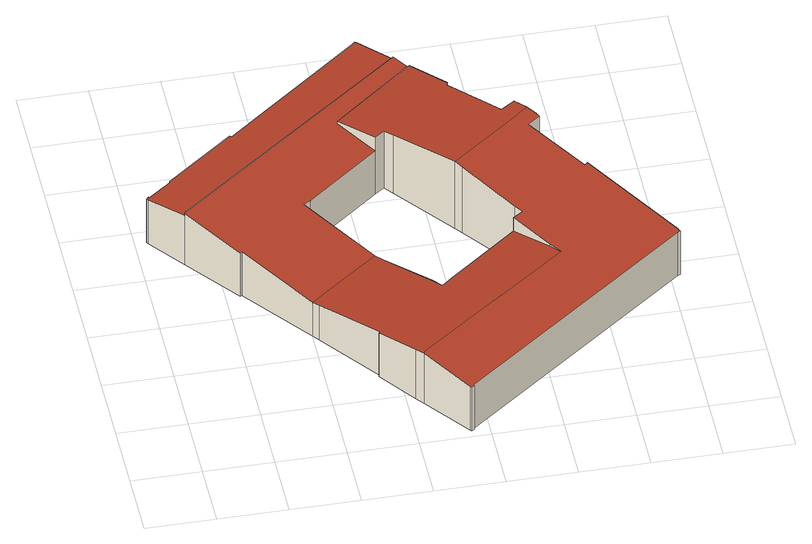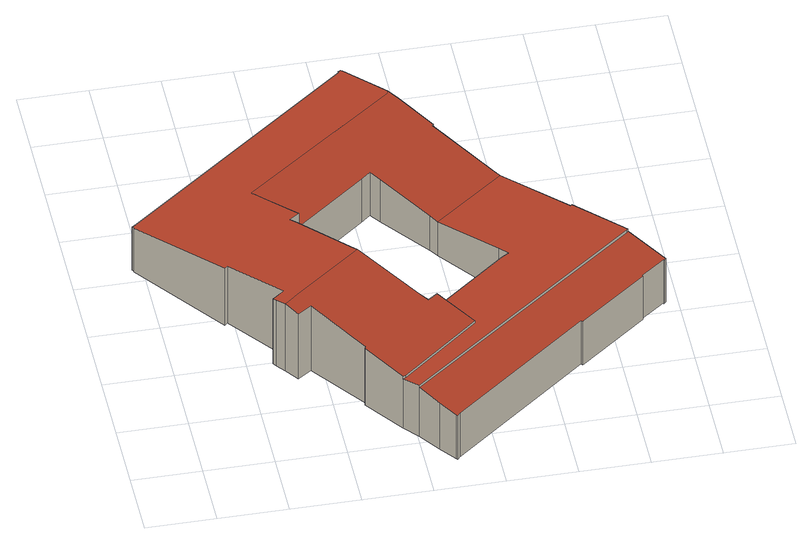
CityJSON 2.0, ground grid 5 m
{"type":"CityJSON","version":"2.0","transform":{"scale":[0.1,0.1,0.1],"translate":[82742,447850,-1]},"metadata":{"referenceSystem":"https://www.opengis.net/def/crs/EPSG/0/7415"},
"CityObjects":{
"building1":{"type":"Building","attributes":{"rn":1,"gid":11563768,"t_run":587.6,"status":"Pand in gebruik","pw_bron":"ahn3","dak_type":"multiple horizontal","data_area":533.57,"h_dak_50p":3.86,"h_dak_70p":4.08,"h_dak_max":5.68,"h_dak_min":2.5,"h_maaiveld":-0.397,"pw_actueel":"yes","rmse_lod12":0.695,"rmse_lod13":0.688,"rmse_lod22":0.137,"data_coverage":1.02,"geconstateerd":false,"kas_warenhuis":false,"lod11_replace":false,"ondergronds_type":"above ground","val3dity_codes_lod12":"[]","val3dity_codes_lod13":"[]","val3dity_codes_lod22":"[]","reconstructie_methode":"tudelft3d-geoflow","oorspronkelijkbouwjaar":1959,"reconstruction_skipped":false},"children":["building1-1"]},
"building1-1":{"type":"BuildingPart","parents":["building1"],"geometry":[{"type":"Solid","lod":"2.2","boundaries":[[[[0,1,2,3,4,5,6,7,8,9,10,11,12,13,14,15,16,17,18,19,20,21,22,23,24,25,26,27,28,29,30,31,32,33,34,35,36,37,38,39,40,41],[42,43,44,45,46,47,48,49,50,51,52,53,54,55,56,57]],[[58,59,60,61]],[[62,11,10,63]],[[64,6,5,65]],[[66,7,6,64]],[[67,32,31,68]],[[69,9,8,70]],[[71,13,12,72]],[[73,51,50,74]],[[75,76,77]],[[78,41,40,79]],[[80,81,76,75]],[[79,40,39,82]],[[83,33,32,67]],[[84,85,46,45,86]],[[87,29,28,88]],[[89,27,26,90]],[[72,12,11,62]],[[91,15,14,92]],[[93,94,59,58]],[[95,49,48,96]],[[97,98,85,84]],[[99,47,46,85]],[[70,8,7,66]],[[100,36,35,101]],[[94,18,17,102]],[[103,20,19,104,105]],[[102,17,16,106]],[[107,43,42,108]],[[88,28,27,89]],[[109,22,21,110]],[[65,5,4,60]],[[63,10,9,69]],[[106,16,15,91]],[[111,0,41,78]],[[112,2,1,113]],[[81,55,54,114]],[[115,52,51,73]],[[116,56,55,81,80]],[[117,57,56,116]],[[118,34,33,83]],[[104,19,18,94,93]],[[119,120,98,97]],[[121,38,37,122]],[[122,37,36,100]],[[82,39,38,121]],[[68,31,30,123]],[[123,30,29,87]],[[114,54,53,124]],[[124,53,52,115]],[[61,60,4,3,125]],[[125,3,2,112]],[[105,104,120,119]],[[86,45,44,126]],[[113,1,0,111]],[[74,50,49,95]],[[92,14,13,71]],[[126,44,43,107]],[[108,42,57,117]],[[127,23,22,109]],[[128,24,23,127]],[[110,21,20,103]],[[129,25,24,128]],[[90,26,25,129]],[[101,35,34,118]],[[96,48,47,99]],[[102,106,91,92,71,72,62,63,69,70,66,64,65,60,59,94]],[[121,130,77,76,81,114,124,115,73,74,113,111,78,79,82]],[[96,99,85,98,120,104,93,58,61,125,112,113,74,95]],[[110,103,105,119,97,84,86,126,107,131,132,128,127,109]],[[118,83,67,68,123,87,88,89,90,129,128,132,131,107,108,117,116,80,75,77,130,121,122,100,101]]]],"semantics":{"surfaces":[{"type":"GroundSurface"},{"type":"WallSurface","on_footprint_edge":false},{"type":"WallSurface","on_footprint_edge":true},{"type":"RoofSurface"}],"values":[[0,1,2,2,2,2,2,2,2,1,2,1,2,2,2,2,2,2,2,1,2,1,2,2,2,2,2,2,2,2,2,2,2,2,2,2,2,2,2,2,2,2,1,2,2,2,2,2,2,2,2,2,1,2,2,2,2,2,2,2,2,2,2,2,2,2,3,3,3,3,3]]}}]}
},
"vertices":[
[104,118,6],[100,123,6],[61,173,6],[60,172,6],[29,212,6],[9,238,6],[8,239,6],[9,240,6],[10,241,6],[10,240,6],[27,253,6],[27,254,6],[76,292,6],[77,291,6],[176,369,6],[178,371,6],[179,370,6],[188,358,6],[199,343,6],[208,332,6],[229,304,6],[228,302,6],[258,262,6],[268,269,6],[275,259,6],[280,253,6],[282,250,6],[273,243,6],[304,203,6],[306,205,6],[356,139,6],[356,138,6],[357,137,6],[355,136,6],[189,8,6],[189,7,6],[187,6,6],[186,7,6],[161,40,6],[156,46,6],[136,73,6],[137,74,6],[220,208,6],[216,213,6],[182,257,6],[177,263,6],[170,258,6],[117,216,6],[112,213,6],[117,206,6],[151,162,6],[155,156,6],[182,121,6],[188,113,6],[195,119,6],[246,159,6],[253,164,6],[249,169,6],[30,213,52],[30,213,50],[29,212,50],[29,212,52],[27,254,45],[27,253,45],[8,239,45],[9,238,45],[9,240,45],[357,137,45],[356,138,45],[10,240,45],[10,241,45],[77,291,45],[76,292,45],[155,156,37],[151,162,36],[266,133,52],[266,133,50],[272,125,51],[137,74,45],[136,73,45],[246,159,57],[246,159,45],[156,46,50],[355,136,45],[170,258,57],[170,258,45],[177,263,57],[306,205,57],[304,203,57],[273,243,64],[282,250,64],[178,371,45],[176,369,45],[199,343,52],[199,343,50],[117,206,44],[112,213,45],[149,285,52],[149,285,50],[117,216,45],[187,6,45],[189,7,45],[188,358,47],[229,304,57],[208,332,50],[208,332,52],[179,370,45],[216,213,66],[220,208,65],[258,262,64],[228,302,57],[104,118,37],[61,173,45],[100,123,36],[195,119,45],[182,121,44],[253,164,57],[249,169,58],[189,8,45],[206,331,52],[206,331,50],[161,40,51],[186,7,45],[356,139,45],[188,113,45],[60,172,45],[182,257,58],[268,269,64],[275,259,66],[280,253,65],[162,42,51],[265,251,66],[272,257,66]
]}
